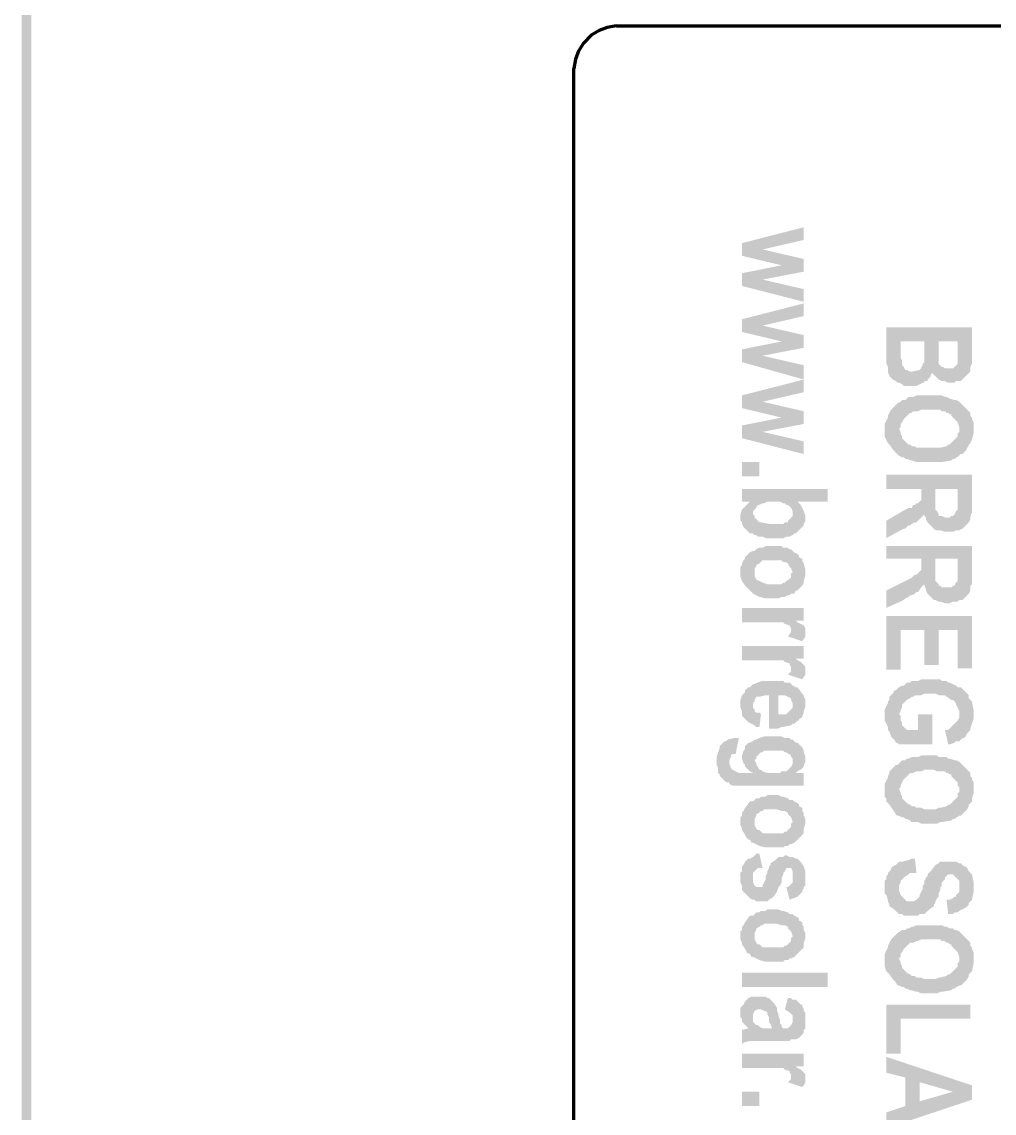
# Model space of a CAD drawing. Header units: inches. Extents: x -186 to 186, y -282 to 282.
# Drawn here: x -186.11 to -163.41, y -178.09 to -152.61 of the extents above; entities that cross this region are included whole.
import ezdxf

# ---------------------------------------------------------------- set-up
doc = ezdxf.new("R2010")
doc.units = ezdxf.units.IN
doc.header["$MEASUREMENT"] = 0
doc.layers.add('H', color=7, linetype='CONTINUOUS', lineweight=100)
doc.layers.add('P', color=250, linetype='CONTINUOUS', lineweight=100)

msp = doc.modelspace()

# ---------------------------------------------------------------- hatches: boundary and pattern name
at = {"layer": 'H', "linetype": 'Continuous'}
for points in [[(-185.889, 281.889), (-186.111, 282.111), (-185.889, -281.889)], [(-186.111, 282.111), (-185.889, -281.889), (-186.111, -282.111)], [(-167.852, -157.704), (-167.852, -157.407), (-169.296, -157.778), (-168.815, -157.926)], [(-167.852, -158.444), (-167.852, -158.148), (-168.815, -157.926), (-169.296, -157.778), (-169.296, -158.074), (-168.37, -158.296)], [(-167.852, -158.444), (-168.37, -158.296), (-169.296, -158.481), (-168.815, -158.63)], [(-167.852, -159.148), (-167.852, -158.852), (-168.815, -158.63), (-169.296, -158.481), (-169.296, -158.778)], [(-167.852, -159.481), (-167.852, -159.185), (-169.296, -159.556), (-168.815, -159.704)], [(-167.852, -160.222), (-167.852, -159.926), (-168.815, -159.704), (-169.296, -159.556), (-169.296, -159.852), (-168.37, -160.074)], [(-163.926, -160.407), (-163.926, -159.741), (-165.926, -159.741), (-165.926, -160.593), (-165.889, -160.667), (-165.889, -160.741), (-165.889, -160.778), (-165.889, -160.815), (-165.852, -160.852), (-165.852, -160.889), (-165.815, -160.926), (-165.778, -160.963), (-165.704, -161), (-165.667, -161.037), (-165.63, -161.037), (-165.593, -160.074), (-165.037, -160.074), (-165.037, -160.333), (-165.037, -161.037), (-165.037, -161), (-164.963, -161), (-164.963, -160.963), (-164.889, -160.889), (-164.889, -160.852), (-164.852, -160.815), (-164.815, -160.852), (-164.778, -160.889), (-164.741, -160.926), (-164.704, -160.074), (-164.259, -160.074), (-164.259, -160.259), (-164.222, -161), (-164.185, -161), (-164.148, -160.963), (-164.111, -160.926), (-164.074, -160.889), (-164.037, -160.852), (-164, -160.815), (-163.963, -160.778), (-163.963, -160.741), (-163.963, -160.704), (-163.963, -160.667), (-163.926, -160.593), (-163.926, -160.519), (-163.926, -160.481)], [(-167.852, -160.222), (-168.37, -160.074), (-169.296, -160.259), (-168.815, -160.407)], [(-167.852, -160.963), (-167.852, -160.63), (-168.815, -160.407), (-169.296, -160.259), (-169.296, -160.556)], [(-165.037, -161.037), (-165.037, -160.333), (-165.037, -160.556), (-165.074, -160.593), (-165.074, -160.63), (-165.111, -160.667), (-165.111, -160.704), (-165.148, -160.741), (-165.333, -160.778), (-165.37, -160.778), (-165.444, -160.741), (-165.481, -160.741), (-165.519, -160.667), (-165.556, -160.63), (-165.556, -160.519), (-165.593, -160.444), (-165.593, -160.074), (-165.63, -161.037), (-165.556, -161.074), (-165.519, -161.111), (-165.444, -161.111), (-165.222, -161.111), (-165.148, -161.074), (-165.074, -161.037)], [(-164.222, -161), (-164.259, -160.259), (-164.259, -160.407), (-164.259, -160.481), (-164.259, -160.593), (-164.296, -160.63), (-164.333, -160.667), (-164.37, -160.704), (-164.444, -160.704), (-164.556, -160.704), (-164.593, -160.667), (-164.63, -160.667), (-164.667, -160.63), (-164.704, -160.593), (-164.704, -160.519), (-164.704, -160.481), (-164.704, -160.074), (-164.741, -160.926), (-164.704, -160.963), (-164.63, -161), (-164.593, -161), (-164.556, -161), (-164.481, -161.037), (-164.333, -161.037), (-164.296, -161)], [(-167.852, -161.259), (-167.852, -160.963), (-169.296, -161.333), (-168.815, -161.481)], [(-167.852, -162), (-167.852, -161.704), (-168.815, -161.481), (-169.296, -161.333), (-169.296, -161.63), (-168.37, -161.852)], [(-163.889, -162.111), (-163.889, -162), (-163.889, -161.963), (-163.926, -161.889), (-163.926, -161.852), (-163.963, -161.815), (-163.963, -161.741), (-164, -161.704), (-164.037, -161.667), (-164.074, -161.63), (-164.148, -161.556), (-164.185, -161.519), (-164.222, -161.481), (-164.296, -161.444), (-164.333, -161.444), (-164.444, -161.407), (-164.519, -161.37), (-164.556, -161.37), (-164.63, -161.333), (-164.704, -161.333), (-164.741, -161.333), (-164.852, -161.333), (-164.926, -161.333), (-165, -161.333), (-165.111, -161.333), (-165.185, -161.333), (-165.222, -161.333), (-165.296, -161.37), (-165.333, -161.37), (-165.407, -161.37), (-165.444, -161.407), (-165.481, -161.444), (-165.556, -161.444), (-165.593, -161.481), (-165.667, -161.519), (-165.704, -161.556), (-165.815, -161.667), (-165.852, -161.741), (-165.889, -161.815), (-165.889, -161.852), (-165.963, -162), (-165.963, -162.074), (-165.963, -162.111), (-165.963, -162.148), (-165.963, -162.296), (-165.926, -162.37), (-165.889, -162.444), (-165.852, -162.481), (-165.778, -162.593), (-165.704, -162.667), (-165.667, -162.704), (-165.63, -162.741), (-165.63, -162.111), (-165.593, -162.074), (-165.593, -162), (-165.556, -161.963), (-165.519, -161.889), (-165.481, -161.852), (-165.444, -161.815), (-165.37, -161.741), (-165.333, -161.741), (-165.296, -161.704), (-165.222, -161.704), (-165.185, -161.704), (-165.111, -161.667), (-165.037, -161.667), (-164.815, -161.667), (-164.741, -161.667), (-164.667, -161.667), (-164.63, -161.704), (-164.556, -161.704), (-164.519, -161.741), (-164.481, -161.741), (-164.444, -161.778), (-164.407, -161.778), (-164.407, -161.815), (-164.37, -161.852), (-164.333, -161.889), (-164.259, -161.963), (-164.222, -162.074), (-164.222, -162.111), (-164.185, -162.704), (-164.148, -162.704), (-164.111, -162.667), (-164.074, -162.63), (-164.037, -162.556), (-164, -162.519), (-164, -162.481), (-163.963, -162.444), (-163.926, -162.37), (-163.889, -162.222), (-163.889, -162.185)], [(-167.852, -162), (-168.37, -161.852), (-169.296, -162.037), (-168.815, -162.185)], [(-167.852, -162.704), (-167.852, -162.407), (-168.815, -162.185), (-169.296, -162.037), (-169.296, -162.333)], [(-164.185, -162.704), (-164.222, -162.111), (-164.222, -162.185), (-164.259, -162.222), (-164.259, -162.296), (-164.296, -162.333), (-164.333, -162.37), (-164.37, -162.407), (-164.407, -162.444), (-164.444, -162.481), (-164.481, -162.481), (-164.519, -162.519), (-164.667, -162.556), (-164.704, -162.556), (-164.778, -162.556), (-165.037, -162.556), (-165.111, -162.556), (-165.185, -162.556), (-165.222, -162.556), (-165.259, -162.519), (-165.333, -162.519), (-165.37, -162.481), (-165.407, -162.481), (-165.444, -162.444), (-165.556, -162.333), (-165.556, -162.296), (-165.593, -162.222), (-165.593, -162.185), (-165.63, -162.111), (-165.63, -162.741), (-165.556, -162.778), (-165.519, -162.778), (-165.481, -162.815), (-165.444, -162.815), (-165.37, -162.852), (-165.333, -162.852), (-165.222, -162.889), (-165.185, -162.889), (-165.111, -162.889), (-164.741, -162.889), (-164.667, -162.889), (-164.63, -162.889), (-164.407, -162.852), (-164.37, -162.815), (-164.333, -162.815), (-164.222, -162.741)], [(-169.296, -163.222), (-168.889, -163.222), (-168.889, -162.889), (-169.296, -162.889)], [(-163.926, -163.889), (-163.926, -163.185), (-165.926, -163.185), (-165.926, -163.519), (-165.111, -163.519), (-165.111, -163.556), (-165.074, -164.148), (-165.037, -164.111), (-165.037, -164.148), (-165, -164.185), (-165, -164.222), (-164.963, -164.296), (-164.926, -164.333), (-164.852, -164.407), (-164.815, -164.444), (-164.778, -163.519), (-164.259, -163.519), (-164.259, -163.778), (-164.259, -164.481), (-164.222, -164.481), (-164.148, -164.444), (-164.074, -164.37), (-164.037, -164.333), (-164, -164.296), (-163.963, -164.222), (-163.963, -164.185), (-163.963, -164.148), (-163.926, -164.074), (-163.926, -164), (-163.926, -163.963)], [(-167.296, -163.815), (-167.296, -163.519), (-169.296, -163.519), (-169.296, -163.815), (-169.074, -163.815), (-169.037, -164.556), (-169.037, -164.111), (-169.037, -164.037), (-169, -164), (-168.963, -163.963), (-168.926, -163.889), (-168.889, -163.889), (-168.815, -163.852), (-168.778, -163.852), (-168.704, -163.815), (-168.407, -163.815), (-168.333, -163.852), (-168.296, -163.852), (-168.259, -163.889), (-168.222, -163.889), (-168.148, -163.963), (-168.111, -164.037), (-168.111, -164.074), (-168.074, -164.556), (-168.037, -164.556), (-168, -163.815)], [(-165.074, -164.148), (-165.111, -163.556), (-165.111, -163.704), (-165.111, -163.741), (-165.111, -163.778), (-165.148, -163.815), (-165.185, -163.852), (-165.222, -163.852), (-165.259, -163.889), (-165.296, -163.889), (-165.333, -163.963), (-165.407, -163.963), (-165.481, -164), (-165.926, -164.259), (-165.926, -164.667), (-165.519, -164.444), (-165.481, -164.444), (-165.407, -164.37), (-165.37, -164.37), (-165.333, -164.333), (-165.259, -164.296), (-165.222, -164.296), (-165.185, -164.259), (-165.111, -164.185)], [(-164.259, -164.481), (-164.259, -163.778), (-164.259, -164), (-164.296, -164.037), (-164.333, -164.111), (-164.37, -164.148), (-164.407, -164.148), (-164.444, -164.185), (-164.556, -164.185), (-164.63, -164.148), (-164.667, -164.148), (-164.704, -164.148), (-164.704, -164.111), (-164.741, -164.037), (-164.778, -164), (-164.778, -163.889), (-164.778, -163.852), (-164.778, -163.519), (-164.815, -164.444), (-164.778, -164.481), (-164.704, -164.481), (-164.667, -164.481), (-164.556, -164.519), (-164.444, -164.519), (-164.37, -164.519), (-164.296, -164.481)], [(-169.037, -164.556), (-169.074, -163.815), (-169.111, -163.815), (-169.148, -163.852), (-169.185, -163.889), (-169.222, -163.926), (-169.259, -163.963), (-169.296, -164), (-169.333, -164.111), (-169.333, -164.185), (-169.333, -164.222), (-169.333, -164.259), (-169.296, -164.296), (-169.296, -164.333), (-169.259, -164.407), (-169.222, -164.444), (-169.185, -164.481), (-169.148, -164.519), (-169.111, -164.556)], [(-167.815, -164.185), (-167.815, -164.148), (-167.852, -164.037), (-167.889, -163.963), (-167.926, -163.889), (-167.963, -163.852), (-168, -163.815), (-168.037, -164.556), (-168, -164.519), (-167.963, -164.481), (-167.926, -164.444), (-167.889, -164.407), (-167.852, -164.37), (-167.852, -164.333), (-167.815, -164.259), (-167.815, -164.222)], [(-168.074, -164.556), (-168.111, -164.074), (-168.111, -164.111), (-168.111, -164.148), (-168.148, -164.185), (-168.185, -164.222), (-168.222, -164.259), (-168.222, -164.296), (-168.296, -164.296), (-168.333, -164.333), (-168.37, -164.333), (-168.444, -164.333), (-168.519, -164.333), (-168.667, -164.333), (-168.852, -164.296), (-168.889, -164.296), (-168.926, -164.259), (-169, -164.185), (-169, -164.148), (-169.037, -164.111), (-169.037, -164.556), (-169, -164.593), (-168.963, -164.593), (-168.926, -164.63), (-168.852, -164.63), (-168.815, -164.63), (-168.741, -164.667), (-168.704, -164.667), (-168.444, -164.667), (-168.37, -164.667), (-168.333, -164.667), (-168.259, -164.63), (-168.222, -164.63), (-168.185, -164.63), (-168.111, -164.593)], [(-168.111, -164.963), (-168.148, -164.926), (-168.185, -164.926), (-168.222, -164.889), (-168.333, -164.889), (-168.37, -164.852), (-168.444, -164.852), (-168.704, -164.852), (-168.741, -164.852), (-168.815, -164.889), (-168.852, -164.889), (-168.889, -164.889), (-168.963, -164.926), (-169, -164.963), (-169.037, -164.963), (-169.111, -165), (-169.222, -165.111), (-169.222, -165.148), (-169.259, -165.185), (-169.296, -165.259), (-169.296, -165.296), (-169.333, -165.333), (-169.333, -165.407), (-169.333, -165.481), (-169.333, -165.519), (-169.333, -165.556), (-169.296, -165.667), (-169.222, -165.778), (-169.185, -165.815), (-169.148, -165.852), (-169.111, -165.889), (-169.074, -165.926), (-169.037, -165.963), (-169, -165.481), (-169, -165.444), (-169, -165.37), (-168.963, -165.333), (-168.963, -165.296), (-168.889, -165.259), (-168.852, -165.222), (-168.815, -165.185), (-168.778, -165.185), (-168.704, -165.185), (-168.63, -165.185), (-168.481, -165.185), (-168.37, -165.185), (-168.333, -165.222), (-168.296, -165.222), (-168.222, -165.259), (-168.185, -165.333), (-168.148, -165.37), (-168.111, -165.481)], [(-163.926, -165.519), (-163.926, -164.852), (-165.926, -164.852), (-165.926, -165.148), (-165.111, -165.148), (-165.111, -165.222), (-165.074, -165.778), (-165.037, -165.741), (-165.037, -165.778), (-165, -165.852), (-165, -165.889), (-164.963, -165.963), (-164.926, -166), (-164.852, -166.074), (-164.815, -166.111), (-164.778, -165.148), (-164.259, -165.148), (-164.259, -165.444), (-164.259, -166.148), (-164.222, -166.111), (-164.148, -166.111), (-164.074, -166.037), (-164.037, -166), (-164, -165.963), (-163.963, -165.889), (-163.963, -165.815), (-163.963, -165.778), (-163.926, -165.741), (-163.926, -165.667), (-163.926, -165.593)], [(-167.815, -165.481), (-167.815, -165.407), (-167.852, -165.259), (-167.889, -165.185), (-167.889, -165.148), (-167.963, -165.111), (-167.963, -165.074), (-168, -165.037), (-168.074, -165), (-168.111, -164.963), (-168.111, -165.481), (-168.148, -165.481), (-168.148, -165.519), (-168.148, -165.593), (-168.259, -165.667), (-168.296, -165.704), (-168.333, -165.704), (-168.37, -165.741), (-168.444, -165.741), (-168.704, -165.741), (-168.815, -165.704), (-168.889, -165.667), (-168.963, -165.63), (-169, -165.556), (-169, -165.519), (-169, -165.481), (-169.037, -165.963), (-168.963, -166), (-168.889, -166.037), (-168.741, -166.074), (-168.63, -166.074), (-168.556, -166.074), (-168.481, -166.074), (-168.444, -166.074), (-168.37, -166.037), (-168.333, -166.037), (-168.296, -166.037), (-168.222, -166), (-168.185, -166), (-168.148, -165.963), (-168.074, -165.963), (-168.037, -165.889), (-168, -165.889), (-167.963, -165.852), (-167.926, -165.815), (-167.889, -165.778), (-167.852, -165.704), (-167.852, -165.667), (-167.815, -165.519)], [(-165.074, -165.778), (-165.111, -165.222), (-165.111, -165.37), (-165.111, -165.407), (-165.148, -165.444), (-165.185, -165.481), (-165.222, -165.519), (-165.259, -165.519), (-165.296, -165.556), (-165.333, -165.593), (-165.407, -165.63), (-165.481, -165.667), (-165.926, -165.889), (-165.926, -166.296), (-165.519, -166.111), (-165.481, -166.074), (-165.407, -166.037), (-165.37, -166), (-165.333, -166), (-165.259, -165.963), (-165.222, -165.926), (-165.185, -165.926), (-165.111, -165.815)], [(-164.259, -166.148), (-164.259, -165.444), (-164.259, -165.667), (-164.296, -165.704), (-164.333, -165.778), (-164.37, -165.778), (-164.407, -165.815), (-164.444, -165.815), (-164.556, -165.815), (-164.63, -165.815), (-164.667, -165.778), (-164.704, -165.778), (-164.704, -165.741), (-164.741, -165.704), (-164.778, -165.667), (-164.778, -165.556), (-164.778, -165.481), (-164.778, -165.148), (-164.815, -166.111), (-164.778, -166.111), (-164.704, -166.148), (-164.667, -166.148), (-164.556, -166.185), (-164.444, -166.185), (-164.37, -166.148), (-164.296, -166.148)], [(-167.852, -166.593), (-167.852, -166.296), (-169.296, -166.296), (-169.296, -166.63), (-168.556, -166.63), (-168.481, -166.63), (-168.407, -166.63), (-168.37, -166.63), (-168.333, -166.63), (-168.296, -166.667), (-168.185, -166.704), (-168.148, -166.778), (-168.148, -166.815), (-168.037, -166.593)], [(-167.815, -166.852), (-167.815, -166.815), (-167.815, -166.778), (-167.852, -166.704), (-167.926, -166.667), (-168, -166.63), (-168.037, -166.593), (-168.148, -166.815), (-168.148, -166.852), (-168.222, -166.963), (-167.889, -167.074), (-167.815, -166.963), (-167.815, -166.889)], [(-163.926, -167.704), (-163.926, -166.481), (-165.926, -166.481), (-165.926, -167.741), (-165.593, -167.741), (-165.593, -166.815), (-165.037, -166.815), (-165.037, -167.63), (-164.704, -167.63), (-164.704, -166.815), (-164.259, -166.815), (-164.259, -167.704)], [(-167.852, -167.481), (-167.852, -167.185), (-169.296, -167.185), (-169.296, -167.519), (-168.556, -167.519), (-168.481, -167.519), (-168.407, -167.519), (-168.37, -167.519), (-168.333, -167.519), (-168.296, -167.556), (-168.185, -167.593), (-168.185, -167.63), (-168.148, -167.667), (-168.148, -167.704), (-168.037, -167.481)], [(-167.815, -167.741), (-167.815, -167.704), (-167.815, -167.667), (-167.852, -167.63), (-167.926, -167.556), (-168, -167.519), (-168.037, -167.481), (-168.148, -167.704), (-168.148, -167.778), (-168.185, -167.815), (-168.222, -167.852), (-167.889, -167.963), (-167.815, -167.852), (-167.815, -167.815)], [(-167.815, -168.519), (-167.815, -168.481), (-167.815, -168.444), (-167.852, -168.37), (-167.852, -168.333), (-167.889, -168.296), (-168, -168.148), (-168.037, -168.148), (-168.111, -168.111), (-168.111, -168.556), (-168.111, -168.593), (-168.111, -168.63), (-168.148, -168.667), (-168.185, -168.704), (-168.222, -168.741), (-168.259, -168.778), (-168.333, -168.778), (-168.37, -168.778), (-168.444, -168.778), (-168.444, -168), (-168.704, -168), (-168.778, -168), (-168.815, -168), (-168.926, -168.037), (-169, -168.074), (-169.037, -168.074), (-169.074, -168.111), (-169.111, -168.148), (-169.148, -168.148), (-169.185, -168.185), (-169.222, -168.222), (-169.222, -168.259), (-169.259, -168.296), (-169.296, -168.333), (-169.333, -168.444), (-169.333, -168.519), (-169.333, -168.556), (-169.333, -168.593), (-169.333, -168.63), (-169.296, -168.704), (-169.296, -168.741), (-169.296, -168.815), (-169.259, -168.852), (-169.222, -168.889), (-169.185, -168.926), (-169.148, -168.963), (-169.074, -169), (-169.037, -168.556), (-169.037, -168.519), (-169, -168.481), (-169, -168.444), (-168.963, -168.37), (-168.889, -168.37), (-168.741, -168.333), (-168.667, -168.333), (-168.667, -169.111), (-168.63, -169.111), (-168.556, -169.111), (-168.444, -169.111), (-168.37, -169.074), (-168.333, -169.074), (-168.148, -169.037), (-168.111, -169), (-168.074, -169), (-168.037, -168.963), (-168, -168.926), (-167.963, -168.926), (-167.963, -168.889), (-167.889, -168.852), (-167.889, -168.815), (-167.852, -168.741), (-167.852, -168.704), (-167.815, -168.593)], [(-168.111, -168.111), (-168.148, -168.074), (-168.185, -168.037), (-168.222, -168.037), (-168.296, -168.037), (-168.333, -168), (-168.407, -168), (-168.444, -168), (-168.444, -168.333), (-168.37, -168.333), (-168.333, -168.333), (-168.296, -168.333), (-168.222, -168.37), (-168.148, -168.407), (-168.148, -168.444), (-168.111, -168.519), (-168.111, -168.556)], [(-164.852, -169.481), (-164.852, -168.778), (-165.185, -168.778), (-165.185, -169.148), (-165.444, -169.148), (-165.481, -169.111), (-165.519, -169.074), (-165.556, -169.037), (-165.556, -168.963), (-165.593, -168.926), (-165.593, -168.889), (-165.593, -168.815), (-165.63, -168.778), (-165.63, -168.148), (-165.667, -168.185), (-165.704, -168.222), (-165.741, -168.222), (-165.778, -168.296), (-165.815, -168.333), (-165.852, -168.37), (-165.852, -168.444), (-165.889, -168.481), (-165.889, -168.519), (-165.963, -168.667), (-165.963, -168.741), (-165.963, -168.778), (-165.963, -168.815), (-165.963, -168.852), (-165.963, -168.926), (-165.889, -169.074), (-165.889, -169.148), (-165.852, -169.185), (-165.815, -169.296), (-165.778, -169.333), (-165.741, -169.37), (-165.704, -169.444), (-165.667, -169.444), (-165.63, -169.481)], [(-164.185, -168.148), (-164.259, -168.148), (-164.296, -168.111), (-164.37, -168.074), (-164.444, -168.037), (-164.481, -168.037), (-164.519, -168), (-164.63, -168), (-164.667, -167.963), (-164.815, -167.963), (-164.852, -167.963), (-165, -167.963), (-165.074, -167.963), (-165.111, -167.963), (-165.185, -168), (-165.222, -168), (-165.333, -168), (-165.37, -168.037), (-165.444, -168.037), (-165.481, -168.074), (-165.519, -168.111), (-165.556, -168.111), (-165.63, -168.148), (-165.63, -168.778), (-165.593, -168.704), (-165.593, -168.667), (-165.556, -168.63), (-165.556, -168.556), (-165.519, -168.519), (-165.481, -168.481), (-165.444, -168.444), (-165.37, -168.407), (-165.333, -168.37), (-165.296, -168.37), (-165.259, -168.333), (-165.148, -168.333), (-165.111, -168.333), (-165.037, -168.296), (-164.778, -168.296), (-164.704, -168.333), (-164.667, -168.333), (-164.556, -168.333), (-164.519, -168.37), (-164.407, -168.444), (-164.37, -168.444), (-164.333, -168.481), (-164.296, -168.519), (-164.296, -168.556), (-164.259, -168.63), (-164.222, -168.704), (-164.222, -168.778)], [(-163.889, -168.778), (-163.889, -168.667), (-163.926, -168.481), (-163.963, -168.444), (-164, -168.407), (-164, -168.37), (-164, -168.333), (-164.037, -168.296), (-164.074, -168.259), (-164.148, -168.185), (-164.185, -168.148), (-164.222, -168.778), (-164.222, -168.852), (-164.259, -168.926), (-164.296, -168.963), (-164.333, -169), (-164.37, -169.037), (-164.444, -169.111), (-164.481, -169.148), (-164.556, -169.148), (-164.481, -169.481), (-164.444, -169.481), (-164.333, -169.444), (-164.296, -169.407), (-164.222, -169.407), (-164.185, -169.37), (-164.148, -169.333), (-164.111, -169.333), (-164.074, -169.296), (-164.037, -169.222), (-164, -169.185), (-163.963, -169.148), (-163.963, -169.111), (-163.889, -168.889), (-163.889, -168.852)], [(-168.852, -168.778), (-168.889, -168.741), (-168.963, -168.741), (-169, -168.704), (-169, -168.667), (-169.037, -168.63), (-169.037, -168.556), (-169.074, -169), (-169, -169.037), (-168.963, -169.074), (-168.889, -169.074)], [(-169.37, -169.333), (-169.481, -169.333), (-169.63, -169.37), (-169.667, -169.407), (-169.704, -169.407), (-169.741, -169.444), (-169.778, -169.481), (-169.815, -169.519), (-169.815, -169.556), (-169.852, -169.667), (-169.889, -169.778), (-169.889, -169.963), (-169.852, -170.037), (-169.852, -170.074), (-169.852, -170.148), (-169.815, -170.185), (-169.815, -170.222), (-169.778, -170.259), (-169.741, -170.296), (-169.704, -170.333), (-169.667, -170.37), (-169.593, -170.37), (-169.593, -170.407), (-169.593, -169.852), (-169.556, -169.778), (-169.556, -169.741), (-169.519, -169.704), (-169.444, -169.704)], [(-167.852, -170.444), (-167.852, -170.148), (-168.037, -170.148), (-168.074, -169.407), (-168.111, -169.889), (-168.111, -169.926), (-168.148, -170), (-168.222, -170.074), (-168.259, -170.111), (-168.296, -170.111), (-168.37, -170.111), (-168.407, -170.148), (-168.481, -170.148), (-168.556, -170.148), (-168.63, -170.148), (-168.704, -170.148), (-168.815, -170.111), (-168.852, -170.074), (-168.889, -170.074), (-168.926, -170), (-168.963, -169.963), (-168.963, -169.926), (-169, -169.852), (-169, -169.37), (-169.037, -169.407), (-169.037, -170.148), (-169.37, -170.148), (-169.444, -170.111), (-169.519, -170.074), (-169.556, -170.037), (-169.593, -169.926), (-169.593, -169.889), (-169.593, -170.407), (-169.519, -170.444), (-169.444, -170.444), (-169.407, -170.444), (-169.333, -170.444), (-169.296, -170.444), (-169.148, -170.444)], [(-169.037, -169.407), (-169.111, -169.444), (-169.148, -169.444), (-169.185, -169.481), (-169.222, -169.519), (-169.222, -169.593), (-169.259, -169.63), (-169.296, -169.741), (-169.296, -169.815), (-169.259, -169.926), (-169.222, -169.963), (-169.222, -170), (-169.185, -170.037), (-169.148, -170.074), (-169.111, -170.111), (-169.037, -170.148)], [(-168.074, -169.407), (-168.111, -169.37), (-168.148, -169.37), (-168.185, -169.333), (-168.259, -169.333), (-168.296, -169.333), (-168.37, -169.296), (-168.444, -169.296), (-168.667, -169.296), (-168.741, -169.296), (-168.778, -169.296), (-168.889, -169.333), (-168.963, -169.37), (-169, -169.37), (-169, -169.852), (-168.963, -169.815), (-168.963, -169.778), (-168.852, -169.667), (-168.815, -169.667), (-168.778, -169.63), (-168.741, -169.63), (-168.667, -169.63), (-168.63, -169.63), (-168.444, -169.63), (-168.333, -169.63), (-168.296, -169.667), (-168.259, -169.667), (-168.222, -169.704), (-168.185, -169.704), (-168.148, -169.741), (-168.148, -169.778), (-168.111, -169.815), (-168.111, -169.889)], [(-167.815, -169.815), (-167.815, -169.778), (-167.852, -169.667), (-167.852, -169.63), (-167.889, -169.556), (-167.963, -169.481), (-168, -169.444), (-168.037, -169.444), (-168.074, -169.407), (-168.037, -170.148), (-168, -170.111), (-167.926, -170.074), (-167.889, -170.037), (-167.852, -170), (-167.852, -169.963), (-167.815, -169.889), (-167.815, -169.852)], [(-163.889, -170.519), (-163.889, -170.444), (-163.889, -170.37), (-163.926, -170.296), (-163.926, -170.259), (-163.963, -170.222), (-163.963, -170.148), (-164, -170.111), (-164.037, -170.074), (-164.074, -170.037), (-164.148, -169.963), (-164.185, -169.926), (-164.222, -169.889), (-164.296, -169.852), (-164.333, -169.852), (-164.444, -169.815), (-164.481, -169.815), (-164.519, -169.778), (-164.556, -169.778), (-164.63, -169.778), (-164.704, -169.778), (-164.741, -169.741), (-164.852, -169.741), (-164.926, -169.741), (-165, -169.741), (-165.111, -169.741), (-165.185, -169.778), (-165.222, -169.778), (-165.296, -169.778), (-165.333, -169.778), (-165.407, -169.815), (-165.444, -169.815), (-165.481, -169.852), (-165.556, -169.852), (-165.667, -169.963), (-165.704, -169.963), (-165.815, -170.074), (-165.852, -170.111), (-165.852, -170.148), (-165.889, -170.222), (-165.889, -170.259), (-165.963, -170.407), (-165.963, -170.481), (-165.963, -170.519), (-165.963, -170.556), (-165.963, -170.704), (-165.926, -170.741), (-165.926, -170.815), (-165.889, -170.852), (-165.852, -170.889), (-165.778, -171), (-165.704, -171.111), (-165.667, -171.148), (-165.63, -171.148), (-165.63, -170.519), (-165.593, -170.481), (-165.593, -170.444), (-165.556, -170.37), (-165.519, -170.296), (-165.444, -170.222), (-165.37, -170.148), (-165.333, -170.148), (-165.296, -170.148), (-165.222, -170.111), (-165.185, -170.111), (-165.111, -170.111), (-165.037, -170.074), (-164.815, -170.074), (-164.741, -170.111), (-164.667, -170.111), (-164.63, -170.111), (-164.556, -170.111), (-164.519, -170.148), (-164.481, -170.148), (-164.444, -170.185), (-164.407, -170.185), (-164.407, -170.222), (-164.37, -170.259), (-164.333, -170.296), (-164.259, -170.37), (-164.259, -170.444), (-164.222, -170.481), (-164.222, -170.519), (-164.185, -171.148), (-164.148, -171.111), (-164.111, -171.074), (-164.074, -171.037), (-164.037, -171), (-164, -170.926), (-164, -170.889), (-163.963, -170.852), (-163.926, -170.815), (-163.926, -170.741), (-163.889, -170.63), (-163.889, -170.593)], [(-168.111, -170.778), (-168.148, -170.778), (-168.185, -170.778), (-168.222, -170.741), (-168.333, -170.704), (-168.37, -170.704), (-168.444, -170.667), (-168.704, -170.667), (-168.741, -170.704), (-168.815, -170.704), (-168.852, -170.704), (-168.889, -170.741), (-168.963, -170.741), (-169, -170.778), (-169.037, -170.815), (-169.111, -170.815), (-169.222, -170.963), (-169.259, -171.037), (-169.296, -171.074), (-169.296, -171.148), (-169.333, -171.185), (-169.333, -171.222), (-169.333, -171.296), (-169.333, -171.333), (-169.333, -171.37), (-169.296, -171.444), (-169.296, -171.481), (-169.222, -171.593), (-169.185, -171.667), (-169.148, -171.704), (-169.111, -171.704), (-169.074, -171.778), (-169.037, -171.778), (-169, -171.296), (-169, -171.259), (-169, -171.222), (-168.963, -171.148), (-168.963, -171.111), (-168.889, -171.074), (-168.852, -171.037), (-168.815, -171.037), (-168.778, -171), (-168.704, -171), (-168.63, -171), (-168.481, -171), (-168.37, -171.037), (-168.333, -171.037), (-168.296, -171.037), (-168.222, -171.074), (-168.222, -171.111), (-168.185, -171.148), (-168.148, -171.185), (-168.111, -171.296)], [(-164.185, -171.148), (-164.222, -170.519), (-164.222, -170.593), (-164.259, -170.63), (-164.259, -170.704), (-164.296, -170.741), (-164.333, -170.778), (-164.407, -170.852), (-164.444, -170.889), (-164.481, -170.889), (-164.519, -170.926), (-164.667, -170.963), (-164.704, -170.963), (-164.778, -171), (-165.037, -171), (-165.111, -170.963), (-165.185, -170.963), (-165.222, -170.963), (-165.259, -170.926), (-165.333, -170.926), (-165.37, -170.889), (-165.444, -170.852), (-165.481, -170.815), (-165.519, -170.778), (-165.556, -170.741), (-165.556, -170.704), (-165.593, -170.63), (-165.593, -170.593), (-165.63, -170.519), (-165.63, -171.148), (-165.556, -171.185), (-165.519, -171.185), (-165.481, -171.222), (-165.444, -171.222), (-165.37, -171.259), (-165.333, -171.296), (-165.222, -171.296), (-165.185, -171.296), (-165.111, -171.333), (-164.741, -171.333), (-164.667, -171.296), (-164.63, -171.296), (-164.407, -171.259), (-164.37, -171.222), (-164.333, -171.222), (-164.222, -171.148)], [(-167.815, -171.296), (-167.815, -171.222), (-167.852, -171.148), (-167.852, -171.074), (-167.889, -171.037), (-167.889, -171), (-167.889, -170.963), (-167.963, -170.926), (-167.963, -170.889), (-168, -170.852), (-168.074, -170.815), (-168.111, -170.778), (-168.111, -171.296), (-168.148, -171.333), (-168.148, -171.37), (-168.148, -171.407), (-168.185, -171.444), (-168.222, -171.481), (-168.259, -171.519), (-168.296, -171.519), (-168.333, -171.556), (-168.37, -171.556), (-168.444, -171.556), (-168.704, -171.556), (-168.815, -171.556), (-168.889, -171.481), (-168.926, -171.481), (-168.963, -171.444), (-169, -171.37), (-169, -171.333), (-169, -171.296), (-169.037, -171.778), (-168.963, -171.815), (-168.889, -171.852), (-168.741, -171.889), (-168.63, -171.889), (-168.556, -171.889), (-168.481, -171.889), (-168.444, -171.889), (-168.37, -171.889), (-168.333, -171.889), (-168.296, -171.852), (-168.222, -171.852), (-168.185, -171.815), (-168.148, -171.815), (-168.074, -171.778), (-168.037, -171.741), (-168, -171.704), (-167.963, -171.667), (-167.926, -171.63), (-167.889, -171.593), (-167.852, -171.556), (-167.852, -171.519), (-167.852, -171.444), (-167.815, -171.333)], [(-167.815, -172.593), (-167.815, -172.481), (-167.815, -172.444), (-167.852, -172.333), (-167.926, -172.222), (-167.963, -172.185), (-168, -172.148), (-168.037, -172.148), (-168.111, -172.111), (-168.148, -172.111), (-168.185, -172.111), (-168.259, -172.074), (-168.296, -172.074), (-168.333, -172.111), (-168.444, -172.111), (-168.481, -172.148), (-168.519, -172.185), (-168.63, -172.259), (-168.63, -172.296), (-168.667, -172.333), (-168.667, -172.37), (-168.704, -172.444), (-168.704, -172.481), (-168.741, -172.556), (-168.741, -172.63), (-168.778, -172.704), (-168.815, -172.778), (-168.815, -172.815), (-168.852, -172.815), (-168.926, -172.815), (-168.963, -172.815), (-169, -172.778), (-169.037, -172.704), (-169.037, -172.667), (-169.037, -172.111), (-169.111, -172.148), (-169.148, -172.148), (-169.185, -172.185), (-169.222, -172.222), (-169.259, -172.296), (-169.296, -172.333), (-169.296, -172.444), (-169.333, -172.481), (-169.333, -172.556), (-169.333, -172.63), (-169.333, -172.667), (-169.333, -172.704), (-169.296, -172.778), (-169.296, -172.815), (-169.296, -172.889), (-169.259, -172.926), (-169.222, -172.963), (-169.185, -173), (-169.148, -173.037), (-169.111, -173.074), (-169.037, -173.111), (-169, -173.111), (-168.963, -173.148), (-168.889, -173.148), (-168.778, -173.148), (-168.704, -173.148), (-168.667, -173.111), (-168.556, -173.037), (-168.481, -172.926), (-168.444, -172.815), (-168.407, -172.778), (-168.37, -172.704), (-168.37, -172.667), (-168.37, -172.593), (-168.333, -172.519), (-168.333, -172.481), (-168.296, -172.444), (-168.259, -172.37), (-168.222, -172.37), (-168.148, -172.37), (-168.111, -172.444), (-168.111, -172.481), (-168.111, -172.519), (-168.111, -172.593), (-168.074, -173.074), (-168, -173.037), (-167.963, -173), (-167.926, -172.963), (-167.889, -172.926), (-167.889, -172.889), (-167.852, -172.852), (-167.852, -172.815), (-167.815, -172.778), (-167.815, -172.704), (-167.815, -172.667)], [(-168.815, -172.37), (-168.889, -172.037), (-168.963, -172.037), (-169, -172.074), (-169.037, -172.111), (-169.037, -172.63), (-169.037, -172.593), (-169.037, -172.519), (-169.037, -172.481), (-169, -172.444), (-168.963, -172.407), (-168.926, -172.37), (-168.889, -172.37)], [(-163.889, -172.815), (-163.889, -172.704), (-163.926, -172.519), (-163.963, -172.481), (-164, -172.444), (-164.037, -172.37), (-164.074, -172.333), (-164.111, -172.333), (-164.148, -172.296), (-164.185, -172.259), (-164.222, -172.259), (-164.296, -172.222), (-164.333, -172.222), (-164.556, -172.222), (-164.63, -172.222), (-164.667, -172.222), (-164.704, -172.259), (-164.778, -172.296), (-164.889, -172.444), (-164.926, -172.481), (-164.963, -172.519), (-164.963, -172.556), (-165, -172.593), (-165.037, -172.667), (-165.037, -172.741), (-165.074, -172.778), (-165.074, -172.852), (-165.111, -172.926), (-165.148, -173), (-165.148, -173.037), (-165.185, -173.074), (-165.222, -173.111), (-165.296, -173.148), (-165.407, -173.148), (-165.444, -173.148), (-165.481, -173.111), (-165.556, -173.037), (-165.593, -173), (-165.63, -172.889), (-165.63, -172.815), (-165.667, -172.259), (-165.704, -172.296), (-165.778, -172.333), (-165.815, -172.37), (-165.815, -172.407), (-165.852, -172.444), (-165.889, -172.481), (-165.889, -172.519), (-165.926, -172.556), (-165.926, -172.63), (-165.963, -172.667), (-165.963, -172.778), (-165.963, -172.815), (-165.963, -172.889), (-165.963, -172.963), (-165.926, -173), (-165.889, -173.111), (-165.889, -173.148), (-165.852, -173.222), (-165.852, -173.259), (-165.741, -173.333), (-165.704, -173.37), (-165.667, -173.407), (-165.63, -173.444), (-165.556, -173.444), (-165.519, -173.481), (-165.444, -173.481), (-165.407, -173.481), (-165.222, -173.481), (-165.185, -173.481), (-165.148, -173.444), (-165.074, -173.444), (-165.037, -173.444), (-165, -173.407), (-164.963, -173.37), (-164.815, -173.259), (-164.815, -173.222), (-164.778, -173.185), (-164.778, -173.148), (-164.741, -173.074), (-164.704, -173.037), (-164.704, -172.963), (-164.667, -172.889), (-164.667, -172.815), (-164.63, -172.778), (-164.63, -172.704), (-164.593, -172.667), (-164.556, -172.63), (-164.556, -172.593), (-164.519, -172.556), (-164.481, -172.519), (-164.407, -172.519), (-164.37, -172.519), (-164.333, -172.556), (-164.296, -172.593), (-164.259, -172.63), (-164.222, -172.667), (-164.222, -172.741), (-164.222, -172.815), (-164.222, -173.37), (-164.148, -173.333), (-164.074, -173.296), (-164, -173.222), (-164, -173.185), (-163.963, -173.148), (-163.926, -173.111), (-163.889, -172.926), (-163.889, -172.889)], [(-165.222, -172.481), (-165.259, -172.148), (-165.296, -172.148), (-165.333, -172.148), (-165.407, -172.185), (-165.556, -172.222), (-165.63, -172.222), (-165.667, -172.259), (-165.63, -172.815), (-165.63, -172.778), (-165.593, -172.704), (-165.593, -172.667), (-165.556, -172.63), (-165.519, -172.593), (-165.407, -172.519), (-165.37, -172.481), (-165.296, -172.481)], [(-168.074, -173.074), (-168.111, -172.593), (-168.111, -172.667), (-168.111, -172.704), (-168.148, -172.741), (-168.185, -172.778), (-168.222, -172.815), (-168.259, -172.815), (-168.185, -173.111), (-168.111, -173.074)], [(-164.222, -173.37), (-164.222, -172.815), (-164.222, -172.852), (-164.222, -172.926), (-164.259, -172.963), (-164.296, -173), (-164.296, -173.037), (-164.333, -173.037), (-164.37, -173.074), (-164.444, -173.111), (-164.519, -173.111), (-164.481, -173.444), (-164.37, -173.444), (-164.333, -173.407), (-164.259, -173.407)], [(-168.111, -173.444), (-168.148, -173.444), (-168.185, -173.444), (-168.222, -173.407), (-168.333, -173.37), (-168.37, -173.37), (-168.444, -173.333), (-168.704, -173.333), (-168.741, -173.37), (-168.815, -173.37), (-168.852, -173.37), (-168.889, -173.407), (-168.963, -173.407), (-169, -173.444), (-169.037, -173.481), (-169.111, -173.481), (-169.222, -173.63), (-169.259, -173.704), (-169.296, -173.741), (-169.296, -173.815), (-169.333, -173.852), (-169.333, -173.889), (-169.333, -173.963), (-169.333, -174), (-169.333, -174.037), (-169.296, -174.111), (-169.296, -174.148), (-169.222, -174.259), (-169.185, -174.333), (-169.148, -174.37), (-169.111, -174.37), (-169.074, -174.444), (-169.037, -174.444), (-169, -173.963), (-169, -173.926), (-169, -173.889), (-168.963, -173.815), (-168.963, -173.778), (-168.889, -173.741), (-168.852, -173.704), (-168.815, -173.704), (-168.778, -173.667), (-168.704, -173.667), (-168.63, -173.667), (-168.481, -173.667), (-168.37, -173.704), (-168.333, -173.704), (-168.296, -173.704), (-168.222, -173.741), (-168.222, -173.778), (-168.185, -173.815), (-168.148, -173.852), (-168.111, -173.963)], [(-167.815, -173.963), (-167.815, -173.889), (-167.852, -173.815), (-167.852, -173.741), (-167.889, -173.704), (-167.889, -173.667), (-167.889, -173.63), (-167.963, -173.593), (-167.963, -173.556), (-168, -173.519), (-168.074, -173.481), (-168.111, -173.444), (-168.111, -173.963), (-168.148, -174), (-168.148, -174.037), (-168.148, -174.074), (-168.185, -174.111), (-168.222, -174.148), (-168.259, -174.185), (-168.296, -174.185), (-168.333, -174.222), (-168.37, -174.222), (-168.444, -174.222), (-168.704, -174.222), (-168.815, -174.222), (-168.889, -174.148), (-168.926, -174.148), (-168.963, -174.111), (-169, -174.037), (-169, -174), (-169, -173.963), (-169.037, -174.444), (-168.963, -174.481), (-168.889, -174.519), (-168.741, -174.556), (-168.63, -174.556), (-168.556, -174.556), (-168.481, -174.556), (-168.444, -174.556), (-168.37, -174.556), (-168.333, -174.556), (-168.296, -174.519), (-168.222, -174.519), (-168.185, -174.481), (-168.148, -174.481), (-168.074, -174.444), (-168.037, -174.407), (-168, -174.37), (-167.963, -174.333), (-167.926, -174.296), (-167.889, -174.259), (-167.852, -174.222), (-167.852, -174.185), (-167.852, -174.111), (-167.815, -174)], [(-163.889, -174.481), (-163.889, -174.37), (-163.889, -174.333), (-163.926, -174.259), (-163.926, -174.222), (-163.963, -174.185), (-163.963, -174.111), (-164, -174.074), (-164.037, -174.037), (-164.074, -174), (-164.148, -173.926), (-164.185, -173.889), (-164.222, -173.852), (-164.296, -173.815), (-164.333, -173.815), (-164.37, -173.778), (-164.444, -173.778), (-164.519, -173.741), (-164.556, -173.741), (-164.63, -173.704), (-164.704, -173.704), (-164.741, -173.704), (-164.852, -173.704), (-164.926, -173.704), (-165, -173.704), (-165.111, -173.704), (-165.185, -173.704), (-165.222, -173.704), (-165.296, -173.741), (-165.333, -173.741), (-165.407, -173.778), (-165.444, -173.778), (-165.481, -173.815), (-165.556, -173.815), (-165.667, -173.889), (-165.704, -173.926), (-165.815, -174.037), (-165.852, -174.111), (-165.889, -174.185), (-165.889, -174.222), (-165.963, -174.37), (-165.963, -174.444), (-165.963, -174.481), (-165.963, -174.519), (-165.963, -174.667), (-165.926, -174.778), (-165.889, -174.815), (-165.852, -174.852), (-165.778, -174.963), (-165.704, -175.037), (-165.667, -175.111), (-165.63, -175.111), (-165.63, -174.481), (-165.593, -174.444), (-165.593, -174.37), (-165.556, -174.333), (-165.519, -174.259), (-165.444, -174.185), (-165.407, -174.148), (-165.37, -174.111), (-165.333, -174.111), (-165.296, -174.111), (-165.222, -174.074), (-165.185, -174.074), (-165.111, -174.037), (-165.037, -174.037), (-164.815, -174.037), (-164.741, -174.037), (-164.667, -174.037), (-164.63, -174.074), (-164.556, -174.074), (-164.519, -174.111), (-164.481, -174.111), (-164.444, -174.148), (-164.407, -174.148), (-164.407, -174.185), (-164.37, -174.222), (-164.333, -174.259), (-164.259, -174.333), (-164.222, -174.444), (-164.222, -174.481), (-164.185, -175.111), (-164.148, -175.074), (-164.111, -175.037), (-164.074, -175), (-164.037, -174.963), (-164, -174.889), (-164, -174.852), (-163.963, -174.815), (-163.926, -174.778), (-163.889, -174.593), (-163.889, -174.556)], [(-164.185, -175.111), (-164.222, -174.481), (-164.222, -174.556), (-164.259, -174.593), (-164.259, -174.667), (-164.296, -174.704), (-164.333, -174.741), (-164.37, -174.778), (-164.407, -174.815), (-164.444, -174.852), (-164.481, -174.852), (-164.519, -174.889), (-164.667, -174.926), (-164.704, -174.926), (-164.778, -174.963), (-165.037, -174.963), (-165.111, -174.926), (-165.185, -174.926), (-165.222, -174.926), (-165.259, -174.889), (-165.333, -174.889), (-165.37, -174.852), (-165.444, -174.815), (-165.481, -174.778), (-165.556, -174.704), (-165.556, -174.667), (-165.593, -174.593), (-165.593, -174.556), (-165.63, -174.481), (-165.63, -175.111), (-165.556, -175.148), (-165.519, -175.148), (-165.481, -175.185), (-165.444, -175.185), (-165.37, -175.222), (-165.333, -175.222), (-165.222, -175.259), (-165.185, -175.259), (-165.111, -175.296), (-164.741, -175.296), (-164.667, -175.259), (-164.63, -175.259), (-164.407, -175.222), (-164.37, -175.185), (-164.333, -175.185), (-164.296, -175.148), (-164.222, -175.111)], [(-169.296, -175.148), (-167.296, -175.148), (-167.296, -174.815), (-169.296, -174.815)], [(-169.148, -175.407), (-169.185, -175.444), (-169.222, -175.481), (-169.259, -175.556), (-169.296, -175.593), (-169.333, -175.63), (-169.333, -175.704), (-169.333, -175.778), (-169.333, -175.815), (-169.333, -175.852), (-169.296, -175.889), (-169.296, -175.963), (-169.259, -176), (-169.148, -176.111)], [(-167.815, -175.889), (-167.815, -175.815), (-167.815, -175.741), (-167.852, -175.704), (-167.852, -175.667), (-167.889, -175.593), (-167.889, -175.556), (-167.926, -175.556), (-167.963, -175.519), (-168, -175.481), (-168.037, -175.444), (-168.111, -175.444), (-168.111, -175.926), (-168.111, -175.963), (-168.148, -176.037), (-168.185, -176.074), (-168.222, -176.111), (-168.333, -176.111), (-168.37, -176.074), (-168.37, -176.037), (-168.407, -176), (-168.407, -175.926), (-168.444, -175.815), (-168.444, -175.778), (-168.481, -175.704), (-168.481, -175.63), (-168.556, -175.519), (-168.593, -175.481), (-168.593, -176.111), (-168.815, -176.111), (-168.889, -176.074), (-168.926, -176.037), (-168.963, -176.037), (-169, -176), (-169.037, -175.963), (-169.037, -175.889), (-169.037, -175.852), (-169.074, -175.37), (-169.148, -175.407), (-169.148, -176.111), (-169.296, -176.148), (-169.296, -176.481), (-169.259, -176.444), (-169.111, -176.407), (-169, -176.407), (-168.963, -176.407), (-168.185, -176.407), (-168.148, -176.37), (-168.111, -176.37), (-168.037, -176.37), (-167.963, -176.333), (-167.926, -176.296), (-167.889, -176.259), (-167.852, -176.222), (-167.852, -176.185), (-167.852, -176.148), (-167.815, -176.111), (-167.815, -176.037), (-167.815, -175.963)], [(-168.593, -175.481), (-168.63, -175.444), (-168.667, -175.407), (-168.704, -175.407), (-168.741, -175.37), (-168.852, -175.37), (-168.963, -175.37), (-169.037, -175.37), (-169.074, -175.37), (-169.037, -175.852), (-169.037, -175.815), (-169.037, -175.778), (-169, -175.704), (-168.926, -175.667), (-168.852, -175.667), (-168.778, -175.704), (-168.741, -175.704), (-168.704, -175.741), (-168.704, -175.778), (-168.667, -175.852), (-168.667, -175.889), (-168.667, -175.963), (-168.63, -176), (-168.593, -176.111)], [(-168.111, -175.444), (-168.148, -175.407), (-168.222, -175.407), (-168.296, -175.667), (-168.185, -175.741), (-168.148, -175.778), (-168.111, -175.815), (-168.111, -175.889)], [(-163.963, -175.889), (-163.963, -175.556), (-165.926, -175.556), (-165.926, -176.704), (-165.593, -176.704), (-165.593, -175.889)], [(-167.852, -177), (-167.852, -176.704), (-169.296, -176.704), (-169.296, -177.037), (-168.556, -177.037), (-168.481, -177.037), (-168.407, -177.037), (-168.37, -177.037), (-168.333, -177.037), (-168.296, -177.074), (-168.185, -177.111), (-168.185, -177.148), (-168.148, -177.185), (-168.148, -177.222), (-168.037, -177)], [(-163.926, -177.778), (-163.926, -177.444), (-165.926, -176.778), (-165.926, -177.148), (-165.481, -177.259), (-165.481, -177.926), (-165.148, -177.37), (-164.37, -177.593)], [(-167.815, -177.259), (-167.815, -177.222), (-167.815, -177.185), (-167.852, -177.148), (-167.889, -177.111), (-167.926, -177.074), (-168, -177.037), (-168.037, -177), (-168.148, -177.222), (-168.148, -177.296), (-168.222, -177.37), (-167.889, -177.481), (-167.852, -177.444), (-167.815, -177.37), (-167.815, -177.333)], [(-169.296, -177.926), (-168.889, -177.926), (-168.889, -177.593), (-169.296, -177.593)], [(-163.926, -177.778), (-164.37, -177.593), (-165.148, -177.815), (-165.148, -177.37), (-165.481, -177.926), (-165.926, -178.074), (-165.926, -178.444)]]:
    msp.add_hatch(color=0, dxfattribs=at).paths.add_polyline_path(points)

# ---------------------------------------------------------------- linework, layer by layer
at = {"layer": 'P', "color": 0, "linetype": 'Continuous'}
for points in [[(-172.222, -152.704), (-172.444, -152.741), (-172.63, -152.815), (-172.815, -152.926), (-173, -153.111), (-173.111, -153.296), (-173.185, -153.481), (-173.222, -153.704)], [(-172.222, -152.704), (-148.222, -152.704)], [(-173.222, -223.704), (-173.222, -153.704)]]:
    msp.add_lwpolyline(points, dxfattribs=at)

doc.saveas('drawing.dxf')
